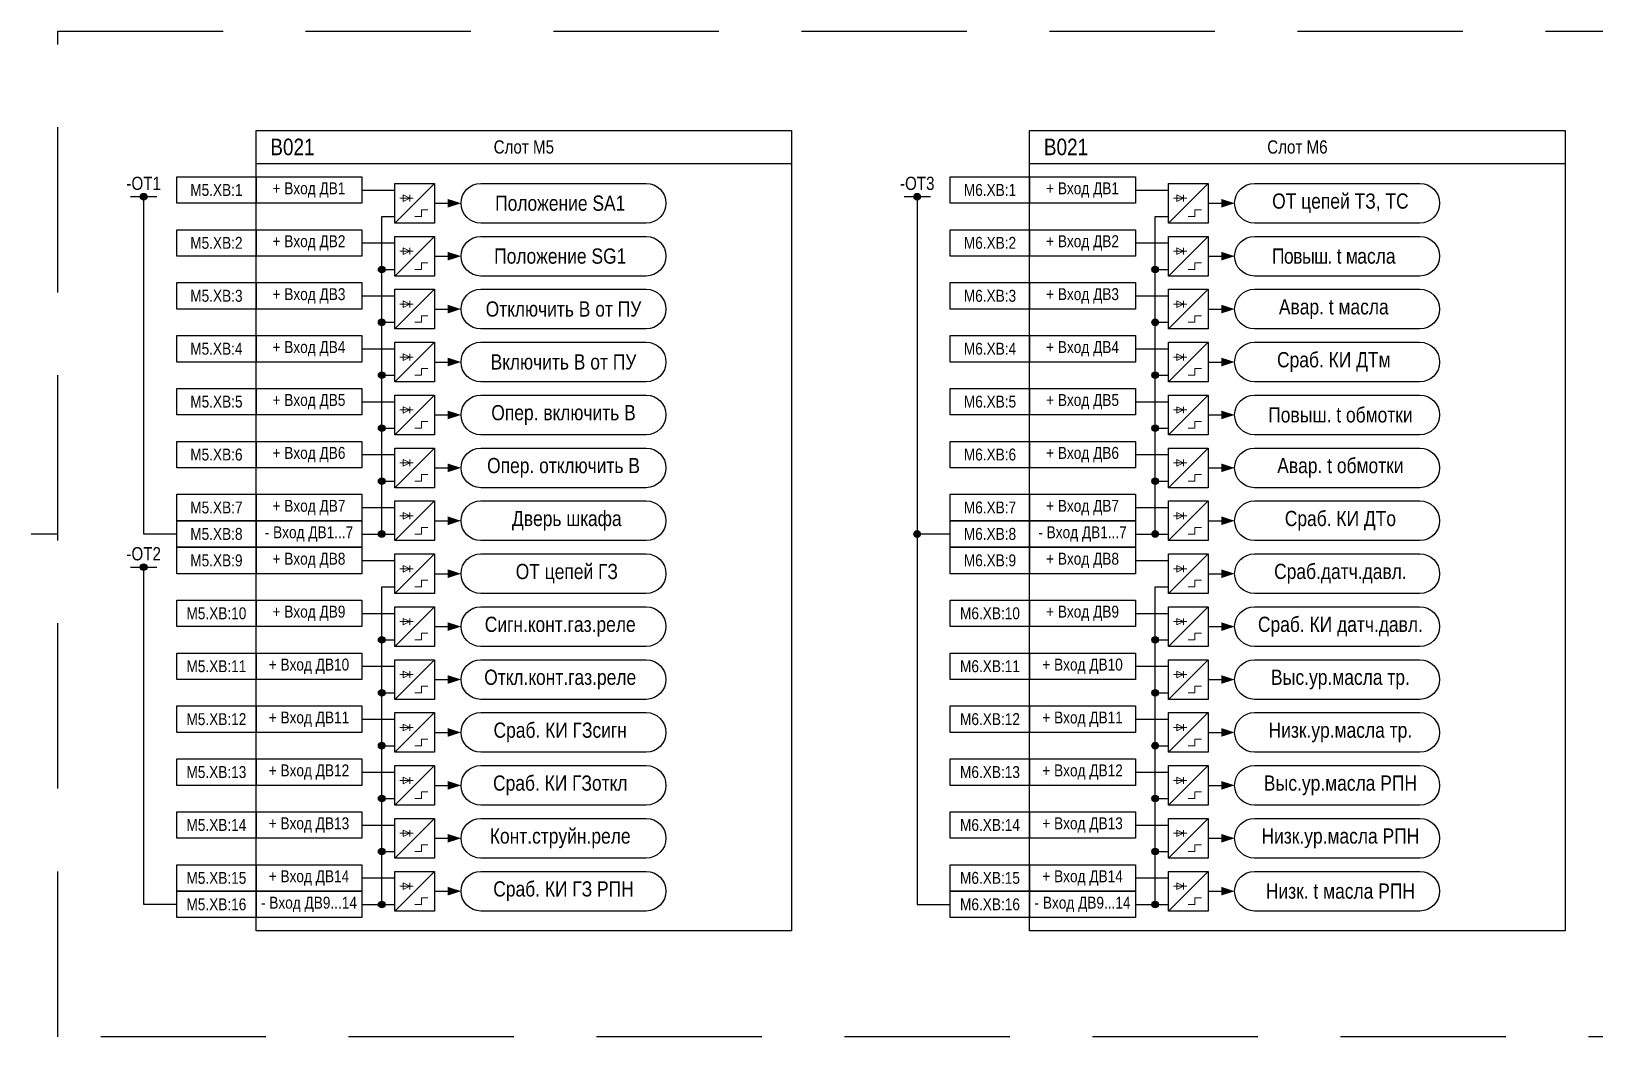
# Model space of a CAD drawing. Header units: millimetres. Extents: x 1491 to 6632, y -558 to 938.
# Drawn here: x 5727 to 5963.5, y 119 to 271 of the extents above; entities that cross this region are included whole.
import ezdxf

# ---------------------------------------------------------------- set-up
doc = ezdxf.new("R2010")
doc.units = ezdxf.units.MM
doc.linetypes.add('штриховая2', pattern=[0.375, 0.25, -0.125])
doc.layers.add('_ОРЗ_0.3', color=7, linetype='Continuous', lineweight=30)
doc.layers.add('TEXT', color=7, linetype='Continuous', lineweight=25)
doc.layers.add('Основная', color=7, linetype='Continuous')
doc.styles.add('1.8_Gost_RD', font='ARIALN.TTF', dxfattribs={"height": 1.8})
doc.styles.add('2.5_Gost_RD', font='ARIALN.TTF', dxfattribs={"height": 2.5})

# ---------------------------------------------------------------- blocks, each defined once
blk = doc.blocks.new('Точка')
at = {"ltscale": 100}
h = blk.add_hatch(color=256, dxfattribs=at)
h.dxf.hatch_style = 1
edge = h.paths.add_edge_path()
edge.add_arc((0, 0), 0.5, 0, 360)
blk.add_circle((0, 0), 0.5, dxfattribs=at)
blk = doc.blocks.new('*U149')
at = {"ltscale": 0.25}
blk.add_line((0, 0), (3, 0), dxfattribs=at)
blk.add_lwpolyline([(2, 0, 1.3, 0, 0), (4, 0, 0, 0, 0)], format="xyseb", dxfattribs=at)
blk = doc.blocks.new('*U150')
at = {"ltscale": 0.25}
blk.add_line((0, 0), (3, 0), dxfattribs=at)
blk.add_lwpolyline([(2, 0, 1.3, 0, 0), (4, 0, 0, 0, 0)], format="xyseb", dxfattribs=at)
blk = doc.blocks.new('*U151')
at = {"ltscale": 0.25}
blk.add_line((0, 0), (3, 0), dxfattribs=at)
blk.add_lwpolyline([(2, 0, 1.3, 0, 0), (4, 0, 0, 0, 0)], format="xyseb", dxfattribs=at)
blk = doc.blocks.new('*U152')
at = {"ltscale": 0.25}
blk.add_line((0, 0), (3, 0), dxfattribs=at)
blk.add_lwpolyline([(2, 0, 1.3, 0, 0), (4, 0, 0, 0, 0)], format="xyseb", dxfattribs=at)
blk = doc.blocks.new('*U153')
at = {"ltscale": 0.25}
blk.add_line((0, 0), (3, 0), dxfattribs=at)
blk.add_lwpolyline([(2, 0, 1.3, 0, 0), (4, 0, 0, 0, 0)], format="xyseb", dxfattribs=at)
blk = doc.blocks.new('*U154')
at = {"ltscale": 0.25}
blk.add_line((0, 0), (3, 0), dxfattribs=at)
blk.add_lwpolyline([(2, 0, 1.3, 0, 0), (4, 0, 0, 0, 0)], format="xyseb", dxfattribs=at)
blk = doc.blocks.new('*U155')
at = {"ltscale": 0.25}
blk.add_line((0, 0), (3, 0), dxfattribs=at)
blk.add_lwpolyline([(2, 0, 1.3, 0, 0), (4, 0, 0, 0, 0)], format="xyseb", dxfattribs=at)
blk = doc.blocks.new('*U156')
at = {"ltscale": 0.25}
blk.add_line((0, 0), (3, 0), dxfattribs=at)
blk.add_lwpolyline([(2, 0, 1.3, 0, 0), (4, 0, 0, 0, 0)], format="xyseb", dxfattribs=at)
blk = doc.blocks.new('*U157')
at = {"ltscale": 0.25}
blk.add_line((0, 0), (3, 0), dxfattribs=at)
blk.add_lwpolyline([(2, 0, 1.3, 0, 0), (4, 0, 0, 0, 0)], format="xyseb", dxfattribs=at)
blk = doc.blocks.new('*U158')
at = {"ltscale": 0.25}
blk.add_line((0, 0), (3, 0), dxfattribs=at)
blk.add_lwpolyline([(2, 0, 1.3, 0, 0), (4, 0, 0, 0, 0)], format="xyseb", dxfattribs=at)
blk = doc.blocks.new('*U159')
at = {"ltscale": 0.25}
blk.add_line((0, 0), (3, 0), dxfattribs=at)
blk.add_lwpolyline([(2, 0, 1.3, 0, 0), (4, 0, 0, 0, 0)], format="xyseb", dxfattribs=at)
blk = doc.blocks.new('*U146')
at = {"ltscale": 0.25}
blk.add_line((0, 0), (3, 0), dxfattribs=at)
blk.add_lwpolyline([(2, 0, 1.3, 0, 0), (4, 0, 0, 0, 0)], format="xyseb", dxfattribs=at)
blk = doc.blocks.new('*U147')
at = {"ltscale": 0.25}
blk.add_line((0, 0), (3, 0), dxfattribs=at)
blk.add_lwpolyline([(2, 0, 1.3, 0, 0), (4, 0, 0, 0, 0)], format="xyseb", dxfattribs=at)
blk = doc.blocks.new('*U148')
at = {"ltscale": 0.25}
blk.add_line((0, 0), (3, 0), dxfattribs=at)
blk.add_lwpolyline([(2, 0, 1.3, 0, 0), (4, 0, 0, 0, 0)], format="xyseb", dxfattribs=at)
blk = doc.blocks.new('*U130')
at = {"ltscale": 0.25}
blk.add_line((0, 0), (3, 0), dxfattribs=at)
blk.add_lwpolyline([(2, 0, 1.3, 0, 0), (4, 0, 0, 0, 0)], format="xyseb", dxfattribs=at)
blk = doc.blocks.new('*U131')
at = {"ltscale": 0.25}
blk.add_line((0, 0), (3, 0), dxfattribs=at)
blk.add_lwpolyline([(2, 0, 1.3, 0, 0), (4, 0, 0, 0, 0)], format="xyseb", dxfattribs=at)
blk = doc.blocks.new('*U118')
at = {"ltscale": 0.25}
blk.add_line((0, 0), (3, 0), dxfattribs=at)
blk.add_lwpolyline([(2, 0, 1.3, 0, 0), (4, 0, 0, 0, 0)], format="xyseb", dxfattribs=at)
blk = doc.blocks.new('*U119')
at = {"ltscale": 0.25}
blk.add_line((0, 0), (3, 0), dxfattribs=at)
blk.add_lwpolyline([(2, 0, 1.3, 0, 0), (4, 0, 0, 0, 0)], format="xyseb", dxfattribs=at)
blk = doc.blocks.new('*U120')
at = {"ltscale": 0.25}
blk.add_line((0, 0), (3, 0), dxfattribs=at)
blk.add_lwpolyline([(2, 0, 1.3, 0, 0), (4, 0, 0, 0, 0)], format="xyseb", dxfattribs=at)
blk = doc.blocks.new('*U121')
at = {"ltscale": 0.25}
blk.add_line((0, 0), (3, 0), dxfattribs=at)
blk.add_lwpolyline([(2, 0, 1.3, 0, 0), (4, 0, 0, 0, 0)], format="xyseb", dxfattribs=at)
blk = doc.blocks.new('*U122')
at = {"ltscale": 0.25}
blk.add_line((0, 0), (3, 0), dxfattribs=at)
blk.add_lwpolyline([(2, 0, 1.3, 0, 0), (4, 0, 0, 0, 0)], format="xyseb", dxfattribs=at)
blk = doc.blocks.new('*U123')
at = {"ltscale": 0.25}
blk.add_line((0, 0), (3, 0), dxfattribs=at)
blk.add_lwpolyline([(2, 0, 1.3, 0, 0), (4, 0, 0, 0, 0)], format="xyseb", dxfattribs=at)
blk = doc.blocks.new('*U124')
at = {"ltscale": 0.25}
blk.add_line((0, 0), (3, 0), dxfattribs=at)
blk.add_lwpolyline([(2, 0, 1.3, 0, 0), (4, 0, 0, 0, 0)], format="xyseb", dxfattribs=at)
blk = doc.blocks.new('*U125')
at = {"ltscale": 0.25}
blk.add_line((0, 0), (3, 0), dxfattribs=at)
blk.add_lwpolyline([(2, 0, 1.3, 0, 0), (4, 0, 0, 0, 0)], format="xyseb", dxfattribs=at)
blk = doc.blocks.new('*U126')
at = {"ltscale": 0.25}
blk.add_line((0, 0), (3, 0), dxfattribs=at)
blk.add_lwpolyline([(2, 0, 1.3, 0, 0), (4, 0, 0, 0, 0)], format="xyseb", dxfattribs=at)
blk = doc.blocks.new('*U127')
at = {"ltscale": 0.25}
blk.add_line((0, 0), (3, 0), dxfattribs=at)
blk.add_lwpolyline([(2, 0, 1.3, 0, 0), (4, 0, 0, 0, 0)], format="xyseb", dxfattribs=at)
blk = doc.blocks.new('*U128')
at = {"ltscale": 0.25}
blk.add_line((0, 0), (3, 0), dxfattribs=at)
blk.add_lwpolyline([(2, 0, 1.3, 0, 0), (4, 0, 0, 0, 0)], format="xyseb", dxfattribs=at)
blk = doc.blocks.new('*U129')
at = {"ltscale": 0.25}
blk.add_line((0, 0), (3, 0), dxfattribs=at)
blk.add_lwpolyline([(2, 0, 1.3, 0, 0), (4, 0, 0, 0, 0)], format="xyseb", dxfattribs=at)

msp = doc.modelspace()

# ---------------------------------------------------------------- linework, layer by layer
at = {"ltscale": 100}
for p, q in [((5742, 246), (5746, 246)), ((5744, 195), (5744, 246)), ((5859, 246), (5863, 246)), ((5861, 246), (5861, 139)), ((5749, 195), (5744, 195)), ((5866, 195), (5861, 195)), ((5742, 190), (5746, 190)), ((5744, 139), (5744, 190)), ((5749, 139), (5744, 139)), ((5861, 139), (5866, 139))]:
    msp.add_line(p, q, dxfattribs=at)
at = {"lineweight": 13, "ltscale": 0.25}
for p, q in [((5784.25, 246.25), (5784.25, 245.25)), ((5901.25, 246.25), (5901.25, 245.25)), ((5784.25, 238.25), (5784.25, 237.25)), ((5901.25, 238.25), (5901.25, 237.25)), ((5784.25, 230.25), (5784.25, 229.25)), ((5901.25, 230.25), (5901.25, 229.25)), ((5784.25, 222.25), (5784.25, 221.25)), ((5901.25, 222.25), (5901.25, 221.25)), ((5784.25, 214.25), (5784.25, 213.25)), ((5901.25, 214.25), (5901.25, 213.25)), ((5784.25, 206.25), (5784.25, 205.25)), ((5901.25, 206.25), (5901.25, 205.25)), ((5784.25, 198.25), (5784.25, 197.25)), ((5901.25, 198.25), (5901.25, 197.25)), ((5784.25, 190.25), (5784.25, 189.25)), ((5901.25, 190.25), (5901.25, 189.25)), ((5784.25, 182.25), (5784.25, 181.25)), ((5901.25, 182.25), (5901.25, 181.25)), ((5784.25, 174.25), (5784.25, 173.25)), ((5901.25, 174.25), (5901.25, 173.25)), ((5784.25, 166.25), (5784.25, 165.25)), ((5901.25, 166.25), (5901.25, 165.25)), ((5784.25, 158.25), (5784.25, 157.25)), ((5901.25, 158.25), (5901.25, 157.25)), ((5784.25, 150.25), (5784.25, 149.25)), ((5901.25, 150.25), (5901.25, 149.25)), ((5784.25, 142.25), (5784.25, 141.25)), ((5901.25, 142.25), (5901.25, 141.25))]:
    msp.add_line(p, q, dxfattribs=at)
at = {"color": 2, "ltscale": 100}
msp.add_line((5731, 195), (5727, 195), dxfattribs=at)
at = {"color": 6, "linetype": 'штриховая2', "ltscale": 100}
msp.add_lwpolyline([(5731, 271), (6100, 271), (6100, 119), (5731, 119)], close=True, dxfattribs=at)
at = {"ltscale": 100}
for points in [[(5761, 251), (5842, 251)], [(5878, 251), (5959, 251)], [(5780, 195), (5780, 243)], [(5897, 195), (5897, 243)], [(5780, 139), (5780, 187)], [(5897, 139), (5897, 187)]]:
    msp.add_lwpolyline(points, dxfattribs=at)
for points in [[(5749, 249), (5761, 249), (5761, 245), (5749, 245)], [(5761, 249), (5777, 249), (5777, 245), (5761, 245)], [(5866, 249), (5878, 249), (5878, 245), (5866, 245)], [(5878, 249), (5894, 249), (5894, 245), (5878, 245)], [(5749, 241), (5761, 241), (5761, 237), (5749, 237)], [(5761, 241), (5777, 241), (5777, 237), (5761, 237)], [(5866, 241), (5878, 241), (5878, 237), (5866, 237)], [(5878, 241), (5894, 241), (5894, 237), (5878, 237)], [(5749, 233), (5761, 233), (5761, 229), (5749, 229)], [(5761, 233), (5777, 233), (5777, 229), (5761, 229)], [(5866, 233), (5878, 233), (5878, 229), (5866, 229)], [(5878, 233), (5894, 233), (5894, 229), (5878, 229)], [(5749, 225), (5761, 225), (5761, 221), (5749, 221)], [(5761, 225), (5777, 225), (5777, 221), (5761, 221)], [(5866, 225), (5878, 225), (5878, 221), (5866, 221)], [(5878, 225), (5894, 225), (5894, 221), (5878, 221)], [(5749, 217), (5761, 217), (5761, 213), (5749, 213)], [(5761, 217), (5777, 217), (5777, 213), (5761, 213)], [(5866, 217), (5878, 217), (5878, 213), (5866, 213)], [(5878, 217), (5894, 217), (5894, 213), (5878, 213)], [(5749, 209), (5761, 209), (5761, 205), (5749, 205)], [(5761, 209), (5777, 209), (5777, 205), (5761, 205)], [(5866, 209), (5878, 209), (5878, 205), (5866, 205)], [(5878, 209), (5894, 209), (5894, 205), (5878, 205)], [(5749, 201), (5761, 201), (5761, 197), (5749, 197)], [(5761, 201), (5777, 201), (5777, 197), (5761, 197)], [(5866, 201), (5878, 201), (5878, 197), (5866, 197)], [(5878, 201), (5894, 201), (5894, 197), (5878, 197)], [(5749, 197), (5761, 197), (5761, 193), (5749, 193)], [(5761, 197), (5777, 197), (5777, 193), (5761, 193)], [(5866, 197), (5878, 197), (5878, 193), (5866, 193)], [(5878, 197), (5894, 197), (5894, 193), (5878, 193)], [(5749, 193), (5761, 193), (5761, 189), (5749, 189)], [(5761, 193), (5777, 193), (5777, 189), (5761, 189)], [(5866, 193), (5878, 193), (5878, 189), (5866, 189)], [(5878, 193), (5894, 193), (5894, 189), (5878, 189)], [(5749, 185), (5761, 185), (5761, 181), (5749, 181)], [(5761, 185), (5777, 185), (5777, 181), (5761, 181)], [(5866, 185), (5878, 185), (5878, 181), (5866, 181)], [(5878, 185), (5894, 185), (5894, 181), (5878, 181)], [(5749, 177), (5761, 177), (5761, 173), (5749, 173)], [(5761, 177), (5777, 177), (5777, 173), (5761, 173)], [(5866, 177), (5878, 177), (5878, 173), (5866, 173)], [(5878, 177), (5894, 177), (5894, 173), (5878, 173)], [(5749, 169), (5761, 169), (5761, 165), (5749, 165)], [(5761, 169), (5777, 169), (5777, 165), (5761, 165)], [(5866, 169), (5878, 169), (5878, 165), (5866, 165)], [(5878, 169), (5894, 169), (5894, 165), (5878, 165)], [(5749, 161), (5761, 161), (5761, 157), (5749, 157)], [(5761, 161), (5777, 161), (5777, 157), (5761, 157)], [(5866, 161), (5878, 161), (5878, 157), (5866, 157)], [(5878, 161), (5894, 161), (5894, 157), (5878, 157)], [(5749, 153), (5761, 153), (5761, 149), (5749, 149)], [(5761, 153), (5777, 153), (5777, 149), (5761, 149)], [(5866, 153), (5878, 153), (5878, 149), (5866, 149)], [(5878, 153), (5894, 153), (5894, 149), (5878, 149)], [(5749, 145), (5761, 145), (5761, 141), (5749, 141)], [(5761, 145), (5777, 145), (5777, 141), (5761, 141)], [(5866, 145), (5878, 145), (5878, 141), (5866, 141)], [(5878, 145), (5894, 145), (5894, 141), (5878, 141)], [(5749, 141), (5761, 141), (5761, 137), (5749, 137)], [(5761, 141), (5777, 141), (5777, 137), (5761, 137)], [(5866, 141), (5878, 141), (5878, 137), (5866, 137)], [(5878, 141), (5894, 141), (5894, 137), (5878, 137)]]:
    msp.add_lwpolyline(points, close=True, dxfattribs=at)
for points in [[(5782, 248), (5788, 248), (5788, 242), (5782, 242)], [(5899, 248), (5905, 248), (5905, 242), (5899, 242)], [(5782, 240), (5788, 240), (5788, 234), (5782, 234)], [(5899, 240), (5905, 240), (5905, 234), (5899, 234)], [(5782, 232), (5788, 232), (5788, 226), (5782, 226)], [(5899, 232), (5905, 232), (5905, 226), (5899, 226)], [(5782, 224), (5788, 224), (5788, 218), (5782, 218)], [(5899, 224), (5905, 224), (5905, 218), (5899, 218)], [(5782, 216), (5788, 216), (5788, 210), (5782, 210)], [(5899, 216), (5905, 216), (5905, 210), (5899, 210)], [(5782, 208), (5788, 208), (5788, 202), (5782, 202)], [(5899, 208), (5905, 208), (5905, 202), (5899, 202)], [(5782, 200), (5788, 200), (5788, 194), (5782, 194)], [(5899, 200), (5905, 200), (5905, 194), (5899, 194)], [(5782, 192), (5788, 192), (5788, 186), (5782, 186)], [(5899, 192), (5905, 192), (5905, 186), (5899, 186)], [(5782, 184), (5788, 184), (5788, 178), (5782, 178)], [(5899, 184), (5905, 184), (5905, 178), (5899, 178)], [(5782, 176), (5788, 176), (5788, 170), (5782, 170)], [(5899, 176), (5905, 176), (5905, 170), (5899, 170)], [(5782, 168), (5788, 168), (5788, 162), (5782, 162)], [(5899, 168), (5905, 168), (5905, 162), (5899, 162)], [(5782, 160), (5788, 160), (5788, 154), (5782, 154)], [(5899, 160), (5905, 160), (5905, 154), (5899, 154)], [(5782, 152), (5788, 152), (5788, 146), (5782, 146)], [(5899, 152), (5905, 152), (5905, 146), (5899, 146)], [(5782, 144), (5788, 144), (5788, 138), (5782, 138)], [(5899, 144), (5905, 144), (5905, 138), (5899, 138)]]:
    msp.add_lwpolyline(points, close=True)
at = {"lineweight": 13, "ltscale": 0.25}
for points in [[(5784.25, 245.75), (5783.25, 246.25), (5783.25, 245.25), (5784.25, 245.75)], [(5901.25, 245.75), (5900.25, 246.25), (5900.25, 245.25), (5901.25, 245.75)], [(5784.25, 237.75), (5783.25, 238.25), (5783.25, 237.25), (5784.25, 237.75)], [(5901.25, 237.75), (5900.25, 238.25), (5900.25, 237.25), (5901.25, 237.75)], [(5784.25, 229.75), (5783.25, 230.25), (5783.25, 229.25), (5784.25, 229.75)], [(5901.25, 229.75), (5900.25, 230.25), (5900.25, 229.25), (5901.25, 229.75)], [(5784.25, 221.75), (5783.25, 222.25), (5783.25, 221.25), (5784.25, 221.75)], [(5901.25, 221.75), (5900.25, 222.25), (5900.25, 221.25), (5901.25, 221.75)], [(5784.25, 213.75), (5783.25, 214.25), (5783.25, 213.25), (5784.25, 213.75)], [(5901.25, 213.75), (5900.25, 214.25), (5900.25, 213.25), (5901.25, 213.75)], [(5784.25, 205.75), (5783.25, 206.25), (5783.25, 205.25), (5784.25, 205.75)], [(5901.25, 205.75), (5900.25, 206.25), (5900.25, 205.25), (5901.25, 205.75)], [(5784.25, 197.75), (5783.25, 198.25), (5783.25, 197.25), (5784.25, 197.75)], [(5901.25, 197.75), (5900.25, 198.25), (5900.25, 197.25), (5901.25, 197.75)], [(5784.25, 189.75), (5783.25, 190.25), (5783.25, 189.25), (5784.25, 189.75)], [(5901.25, 189.75), (5900.25, 190.25), (5900.25, 189.25), (5901.25, 189.75)], [(5784.25, 181.75), (5783.25, 182.25), (5783.25, 181.25), (5784.25, 181.75)], [(5901.25, 181.75), (5900.25, 182.25), (5900.25, 181.25), (5901.25, 181.75)], [(5784.25, 173.75), (5783.25, 174.25), (5783.25, 173.25), (5784.25, 173.75)], [(5901.25, 173.75), (5900.25, 174.25), (5900.25, 173.25), (5901.25, 173.75)], [(5784.25, 165.75), (5783.25, 166.25), (5783.25, 165.25), (5784.25, 165.75)], [(5901.25, 165.75), (5900.25, 166.25), (5900.25, 165.25), (5901.25, 165.75)], [(5784.25, 157.75), (5783.25, 158.25), (5783.25, 157.25), (5784.25, 157.75)], [(5901.25, 157.75), (5900.25, 158.25), (5900.25, 157.25), (5901.25, 157.75)], [(5784.25, 149.75), (5783.25, 150.25), (5783.25, 149.25), (5784.25, 149.75)], [(5901.25, 149.75), (5900.25, 150.25), (5900.25, 149.25), (5901.25, 149.75)], [(5784.25, 141.75), (5783.25, 142.25), (5783.25, 141.25), (5784.25, 141.75)], [(5901.25, 141.75), (5900.25, 142.25), (5900.25, 141.25), (5901.25, 141.75)]]:
    msp.add_lwpolyline(points, dxfattribs=at)
at = {"lineweight": 13, "flags": 128}
for points in [[(5783.5, 246.5, 0, 0, 0), (5783.5, 247, 0.25, 0, 0), (5783.5, 247.5, 0, 0, 0)], [(5784, 246.5, 0, 0, 0), (5784, 247, 0.25, 0, 0), (5784, 247.5, 0, 0, 0)], [(5900.5, 246.5, 0, 0, 0), (5900.5, 247, 0.25, 0, 0), (5900.5, 247.5, 0, 0, 0)], [(5901, 246.5, 0, 0, 0), (5901, 247, 0.25, 0, 0), (5901, 247.5, 0, 0, 0)], [(5783.5, 238.5, 0, 0, 0), (5783.5, 239, 0.25, 0, 0), (5783.5, 239.5, 0, 0, 0)], [(5784, 238.5, 0, 0, 0), (5784, 239, 0.25, 0, 0), (5784, 239.5, 0, 0, 0)], [(5900.5, 238.5, 0, 0, 0), (5900.5, 239, 0.25, 0, 0), (5900.5, 239.5, 0, 0, 0)], [(5901, 238.5, 0, 0, 0), (5901, 239, 0.25, 0, 0), (5901, 239.5, 0, 0, 0)], [(5783.5, 230.5, 0, 0, 0), (5783.5, 231, 0.25, 0, 0), (5783.5, 231.5, 0, 0, 0)], [(5784, 230.5, 0, 0, 0), (5784, 231, 0.25, 0, 0), (5784, 231.5, 0, 0, 0)], [(5900.5, 230.5, 0, 0, 0), (5900.5, 231, 0.25, 0, 0), (5900.5, 231.5, 0, 0, 0)], [(5901, 230.5, 0, 0, 0), (5901, 231, 0.25, 0, 0), (5901, 231.5, 0, 0, 0)], [(5783.5, 222.5, 0, 0, 0), (5783.5, 223, 0.25, 0, 0), (5783.5, 223.5, 0, 0, 0)], [(5784, 222.5, 0, 0, 0), (5784, 223, 0.25, 0, 0), (5784, 223.5, 0, 0, 0)], [(5900.5, 222.5, 0, 0, 0), (5900.5, 223, 0.25, 0, 0), (5900.5, 223.5, 0, 0, 0)], [(5901, 222.5, 0, 0, 0), (5901, 223, 0.25, 0, 0), (5901, 223.5, 0, 0, 0)], [(5783.5, 214.5, 0, 0, 0), (5783.5, 215, 0.25, 0, 0), (5783.5, 215.5, 0, 0, 0)], [(5784, 214.5, 0, 0, 0), (5784, 215, 0.25, 0, 0), (5784, 215.5, 0, 0, 0)], [(5900.5, 214.5, 0, 0, 0), (5900.5, 215, 0.25, 0, 0), (5900.5, 215.5, 0, 0, 0)], [(5901, 214.5, 0, 0, 0), (5901, 215, 0.25, 0, 0), (5901, 215.5, 0, 0, 0)], [(5783.5, 206.5, 0, 0, 0), (5783.5, 207, 0.25, 0, 0), (5783.5, 207.5, 0, 0, 0)], [(5784, 206.5, 0, 0, 0), (5784, 207, 0.25, 0, 0), (5784, 207.5, 0, 0, 0)], [(5900.5, 206.5, 0, 0, 0), (5900.5, 207, 0.25, 0, 0), (5900.5, 207.5, 0, 0, 0)], [(5901, 206.5, 0, 0, 0), (5901, 207, 0.25, 0, 0), (5901, 207.5, 0, 0, 0)], [(5783.5, 198.5, 0, 0, 0), (5783.5, 199, 0.25, 0, 0), (5783.5, 199.5, 0, 0, 0)], [(5784, 198.5, 0, 0, 0), (5784, 199, 0.25, 0, 0), (5784, 199.5, 0, 0, 0)], [(5900.5, 198.5, 0, 0, 0), (5900.5, 199, 0.25, 0, 0), (5900.5, 199.5, 0, 0, 0)], [(5901, 198.5, 0, 0, 0), (5901, 199, 0.25, 0, 0), (5901, 199.5, 0, 0, 0)], [(5783.5, 190.5, 0, 0, 0), (5783.5, 191, 0.25, 0, 0), (5783.5, 191.5, 0, 0, 0)], [(5784, 190.5, 0, 0, 0), (5784, 191, 0.25, 0, 0), (5784, 191.5, 0, 0, 0)], [(5900.5, 190.5, 0, 0, 0), (5900.5, 191, 0.25, 0, 0), (5900.5, 191.5, 0, 0, 0)], [(5901, 190.5, 0, 0, 0), (5901, 191, 0.25, 0, 0), (5901, 191.5, 0, 0, 0)], [(5783.5, 182.5, 0, 0, 0), (5783.5, 183, 0.25, 0, 0), (5783.5, 183.5, 0, 0, 0)], [(5784, 182.5, 0, 0, 0), (5784, 183, 0.25, 0, 0), (5784, 183.5, 0, 0, 0)], [(5900.5, 182.5, 0, 0, 0), (5900.5, 183, 0.25, 0, 0), (5900.5, 183.5, 0, 0, 0)], [(5901, 182.5, 0, 0, 0), (5901, 183, 0.25, 0, 0), (5901, 183.5, 0, 0, 0)], [(5783.5, 174.5, 0, 0, 0), (5783.5, 175, 0.25, 0, 0), (5783.5, 175.5, 0, 0, 0)], [(5784, 174.5, 0, 0, 0), (5784, 175, 0.25, 0, 0), (5784, 175.5, 0, 0, 0)], [(5900.5, 174.5, 0, 0, 0), (5900.5, 175, 0.25, 0, 0), (5900.5, 175.5, 0, 0, 0)], [(5901, 174.5, 0, 0, 0), (5901, 175, 0.25, 0, 0), (5901, 175.5, 0, 0, 0)], [(5783.5, 166.5, 0, 0, 0), (5783.5, 167, 0.25, 0, 0), (5783.5, 167.5, 0, 0, 0)], [(5784, 166.5, 0, 0, 0), (5784, 167, 0.25, 0, 0), (5784, 167.5, 0, 0, 0)], [(5900.5, 166.5, 0, 0, 0), (5900.5, 167, 0.25, 0, 0), (5900.5, 167.5, 0, 0, 0)], [(5901, 166.5, 0, 0, 0), (5901, 167, 0.25, 0, 0), (5901, 167.5, 0, 0, 0)], [(5783.5, 158.5, 0, 0, 0), (5783.5, 159, 0.25, 0, 0), (5783.5, 159.5, 0, 0, 0)], [(5784, 158.5, 0, 0, 0), (5784, 159, 0.25, 0, 0), (5784, 159.5, 0, 0, 0)], [(5900.5, 158.5, 0, 0, 0), (5900.5, 159, 0.25, 0, 0), (5900.5, 159.5, 0, 0, 0)], [(5901, 158.5, 0, 0, 0), (5901, 159, 0.25, 0, 0), (5901, 159.5, 0, 0, 0)], [(5783.5, 150.5, 0, 0, 0), (5783.5, 151, 0.25, 0, 0), (5783.5, 151.5, 0, 0, 0)], [(5784, 150.5, 0, 0, 0), (5784, 151, 0.25, 0, 0), (5784, 151.5, 0, 0, 0)], [(5900.5, 150.5, 0, 0, 0), (5900.5, 151, 0.25, 0, 0), (5900.5, 151.5, 0, 0, 0)], [(5901, 150.5, 0, 0, 0), (5901, 151, 0.25, 0, 0), (5901, 151.5, 0, 0, 0)], [(5783.5, 142.5, 0, 0, 0), (5783.5, 143, 0.25, 0, 0), (5783.5, 143.5, 0, 0, 0)], [(5784, 142.5, 0, 0, 0), (5784, 143, 0.25, 0, 0), (5784, 143.5, 0, 0, 0)], [(5900.5, 142.5, 0, 0, 0), (5900.5, 143, 0.25, 0, 0), (5900.5, 143.5, 0, 0, 0)], [(5901, 142.5, 0, 0, 0), (5901, 143, 0.25, 0, 0), (5901, 143.5, 0, 0, 0)]]:
    msp.add_lwpolyline(points, format="xyseb", dxfattribs=at)
at = {"ltscale": 100}
for points in [[(5795, 242, -1), (5795, 248), (5820, 248, -1), (5820, 242)], [(5912, 242, -1), (5912, 248), (5937, 248, -1), (5937, 242)], [(5795, 234, -1), (5795, 240), (5820, 240, -1), (5820, 234)], [(5912, 234, -1), (5912, 240), (5937, 240, -1), (5937, 234)], [(5795, 226, -1), (5795, 232), (5820, 232, -1), (5820, 226)], [(5912, 226, -1), (5912, 232), (5937, 232, -1), (5937, 226)], [(5795, 218, -1), (5795, 224), (5820, 224, -1), (5820, 218)], [(5912, 218, -1), (5912, 224), (5937, 224, -1), (5937, 218)], [(5795, 210, -1), (5795, 216), (5820, 216, -1), (5820, 210)], [(5912, 210, -1), (5912, 216), (5937, 216, -1), (5937, 210)], [(5795, 202, -1), (5795, 208), (5820, 208, -1), (5820, 202)], [(5912, 202, -1), (5912, 208), (5937, 208, -1), (5937, 202)], [(5795, 194, -1), (5795, 200), (5820, 200, -1), (5820, 194)], [(5912, 194, -1), (5912, 200), (5937, 200, -1), (5937, 194)], [(5795, 186, -1), (5795, 192), (5820, 192, -1), (5820, 186)], [(5912, 186, -1), (5912, 192), (5937, 192, -1), (5937, 186)], [(5795, 178, -1), (5795, 184), (5820, 184, -1), (5820, 178)], [(5912, 178, -1), (5912, 184), (5937, 184, -1), (5937, 178)], [(5795, 170, -1), (5795, 176), (5820, 176, -1), (5820, 170)], [(5912, 170, -1), (5912, 176), (5937, 176, -1), (5937, 170)], [(5795, 162, -1), (5795, 168), (5820, 168, -1), (5820, 162)], [(5912, 162, -1), (5912, 168), (5937, 168, -1), (5937, 162)], [(5795, 154, -1), (5795, 160), (5820, 160, -1), (5820, 154)], [(5912, 154, -1), (5912, 160), (5937, 160, -1), (5937, 154)], [(5795, 146, -1), (5795, 152), (5820, 152, -1), (5820, 146)], [(5912, 146, -1), (5912, 152), (5937, 152, -1), (5937, 146)], [(5795, 138, -1), (5795, 144), (5820, 144, -1), (5820, 138)], [(5912, 138, -1), (5912, 144), (5937, 144, -1), (5937, 138)]]:
    msp.add_lwpolyline(points, format="xyb", close=True, dxfattribs=at)
at = {"layer": '_ОРЗ_0.3', "ltscale": 100}
for points in [[(5761, 256), (5842, 256), (5842, 135), (5761, 135)], [(5878, 256), (5959, 256), (5959, 135), (5878, 135)]]:
    msp.add_lwpolyline(points, close=True, dxfattribs=at)
at = {"layer": 'Основная', "color": 0}
for p, q in [((5777, 247), (5782, 247)), ((5894, 247), (5899, 247)), ((5780, 243), (5782, 243)), ((5897, 243), (5899, 243)), ((5777, 239), (5782, 239)), ((5894, 239), (5899, 239)), ((5780, 235), (5782, 235)), ((5897, 235), (5899, 235)), ((5777, 231), (5782, 231)), ((5894, 231), (5899, 231)), ((5780, 227), (5782, 227)), ((5897, 227), (5899, 227)), ((5777, 223), (5782, 223)), ((5894, 223), (5899, 223)), ((5780, 219), (5782, 219)), ((5897, 219), (5899, 219)), ((5777, 215), (5782, 215)), ((5894, 215), (5899, 215)), ((5780, 211), (5782, 211)), ((5897, 211), (5899, 211)), ((5777, 207), (5782, 207)), ((5894, 207), (5899, 207)), ((5780, 203), (5782, 203)), ((5897, 203), (5899, 203)), ((5777, 199), (5782, 199)), ((5894, 199), (5899, 199)), ((5777, 195), (5782, 195)), ((5894, 195), (5899, 195)), ((5777, 191), (5782, 191)), ((5777, 191), (5782, 191)), ((5894, 191), (5899, 191)), ((5894, 191), (5899, 191)), ((5780, 187), (5782, 187)), ((5780, 187), (5782, 187)), ((5897, 187), (5899, 187)), ((5897, 187), (5899, 187)), ((5777, 183), (5782, 183)), ((5894, 183), (5899, 183)), ((5780, 179), (5782, 179)), ((5897, 179), (5899, 179)), ((5777, 175), (5782, 175)), ((5894, 175), (5899, 175)), ((5780, 171), (5782, 171)), ((5897, 171), (5899, 171)), ((5777, 167), (5782, 167)), ((5894, 167), (5899, 167)), ((5780, 163), (5782, 163)), ((5897, 163), (5899, 163)), ((5777, 159), (5782, 159)), ((5894, 159), (5899, 159)), ((5780, 155), (5782, 155)), ((5897, 155), (5899, 155)), ((5777, 151), (5782, 151)), ((5894, 151), (5899, 151)), ((5780, 147), (5782, 147)), ((5897, 147), (5899, 147)), ((5777, 143), (5782, 143)), ((5894, 143), (5899, 143)), ((5777, 139), (5782, 139)), ((5894, 139), (5899, 139))]:
    msp.add_line(p, q, dxfattribs=at)
at = {"layer": 'Основная', "ltscale": 0.25}
for p, q in [((5788, 248), (5782, 242)), ((5905, 248), (5899, 242)), ((5788, 240), (5782, 234)), ((5905, 240), (5899, 234)), ((5788, 232), (5782, 226)), ((5905, 232), (5899, 226)), ((5788, 224), (5782, 218)), ((5905, 224), (5899, 218)), ((5788, 216), (5782, 210)), ((5905, 216), (5899, 210)), ((5788, 208), (5782, 202)), ((5905, 208), (5899, 202)), ((5788, 200), (5782, 194)), ((5905, 200), (5899, 194)), ((5788, 192), (5782, 186)), ((5905, 192), (5899, 186)), ((5788, 184), (5782, 178)), ((5905, 184), (5899, 178)), ((5788, 176), (5782, 170)), ((5905, 176), (5899, 170)), ((5788, 168), (5782, 162)), ((5905, 168), (5899, 162)), ((5788, 160), (5782, 154)), ((5905, 160), (5899, 154)), ((5788, 152), (5782, 146)), ((5905, 152), (5899, 146)), ((5788, 144), (5782, 138)), ((5905, 144), (5899, 138))]:
    msp.add_line(p, q, dxfattribs=at)
at = {"layer": 'Основная', "color": 0, "lineweight": 13}
for p, q in [((5782.75, 245.75), (5784.75, 245.75)), ((5899.75, 245.75), (5901.75, 245.75)), ((5782.75, 237.75), (5784.75, 237.75)), ((5899.75, 237.75), (5901.75, 237.75)), ((5782.75, 229.75), (5784.75, 229.75)), ((5899.75, 229.75), (5901.75, 229.75)), ((5782.75, 221.75), (5784.75, 221.75)), ((5899.75, 221.75), (5901.75, 221.75)), ((5782.75, 213.75), (5784.75, 213.75)), ((5899.75, 213.75), (5901.75, 213.75)), ((5782.75, 205.75), (5784.75, 205.75)), ((5899.75, 205.75), (5901.75, 205.75)), ((5782.75, 197.75), (5784.75, 197.75)), ((5899.75, 197.75), (5901.75, 197.75)), ((5782.75, 189.75), (5784.75, 189.75)), ((5899.75, 189.75), (5901.75, 189.75)), ((5782.75, 181.75), (5784.75, 181.75)), ((5899.75, 181.75), (5901.75, 181.75)), ((5782.75, 173.75), (5784.75, 173.75)), ((5899.75, 173.75), (5901.75, 173.75)), ((5782.75, 165.75), (5784.75, 165.75)), ((5899.75, 165.75), (5901.75, 165.75)), ((5782.75, 157.75), (5784.75, 157.75)), ((5899.75, 157.75), (5901.75, 157.75)), ((5782.75, 149.75), (5784.75, 149.75)), ((5899.75, 149.75), (5901.75, 149.75)), ((5782.75, 141.75), (5784.75, 141.75)), ((5899.75, 141.75), (5901.75, 141.75))]:
    msp.add_line(p, q, dxfattribs=at)
for p, q in [((5786, 244), (5787, 244)), ((5786, 243), (5786, 244)), ((5903, 244), (5904, 244)), ((5903, 243), (5903, 244)), ((5785, 243), (5786, 243)), ((5902, 243), (5903, 243)), ((5785, 235), (5786, 235)), ((5786, 236), (5787, 236)), ((5786, 235), (5786, 236)), ((5902, 235), (5903, 235)), ((5903, 236), (5904, 236)), ((5903, 235), (5903, 236)), ((5786, 228), (5787, 228)), ((5786, 227), (5786, 228)), ((5903, 228), (5904, 228)), ((5903, 227), (5903, 228)), ((5785, 227), (5786, 227)), ((5902, 227), (5903, 227)), ((5786, 220), (5787, 220)), ((5786, 219), (5786, 220)), ((5903, 220), (5904, 220)), ((5903, 219), (5903, 220)), ((5785, 219), (5786, 219)), ((5902, 219), (5903, 219)), ((5785, 211), (5786, 211)), ((5786, 212), (5787, 212)), ((5786, 211), (5786, 212)), ((5902, 211), (5903, 211)), ((5903, 212), (5904, 212)), ((5903, 211), (5903, 212)), ((5786, 204), (5787, 204)), ((5786, 203), (5786, 204)), ((5903, 204), (5904, 204)), ((5903, 203), (5903, 204)), ((5785, 203), (5786, 203)), ((5902, 203), (5903, 203)), ((5785, 195), (5786, 195)), ((5786, 196), (5787, 196)), ((5786, 195), (5786, 196)), ((5902, 195), (5903, 195)), ((5903, 196), (5904, 196)), ((5903, 195), (5903, 196)), ((5785, 187), (5786, 187)), ((5786, 188), (5787, 188)), ((5786, 187), (5786, 188)), ((5902, 187), (5903, 187)), ((5903, 188), (5904, 188)), ((5903, 187), (5903, 188)), ((5786, 180), (5787, 180)), ((5786, 179), (5786, 180)), ((5903, 180), (5904, 180)), ((5903, 179), (5903, 180)), ((5785, 179), (5786, 179)), ((5902, 179), (5903, 179)), ((5785, 171), (5786, 171)), ((5786, 172), (5787, 172)), ((5786, 171), (5786, 172)), ((5902, 171), (5903, 171)), ((5903, 172), (5904, 172)), ((5903, 171), (5903, 172)), ((5786, 164), (5787, 164)), ((5786, 163), (5786, 164)), ((5903, 164), (5904, 164)), ((5903, 163), (5903, 164)), ((5785, 163), (5786, 163)), ((5902, 163), (5903, 163)), ((5785, 155), (5786, 155)), ((5786, 156), (5787, 156)), ((5786, 155), (5786, 156)), ((5902, 155), (5903, 155)), ((5903, 156), (5904, 156)), ((5903, 155), (5903, 156)), ((5785, 147), (5786, 147)), ((5786, 148), (5787, 148)), ((5786, 147), (5786, 148)), ((5902, 147), (5903, 147)), ((5903, 148), (5904, 148)), ((5903, 147), (5903, 148)), ((5786, 140), (5787, 140)), ((5786, 139), (5786, 140)), ((5903, 140), (5904, 140)), ((5903, 139), (5903, 140)), ((5785, 139), (5786, 139)), ((5902, 139), (5903, 139))]:
    msp.add_line(p, q, dxfattribs=at).dxf.unprotected_set("ltscale", 0)

# ---------------------------------------------------------------- block references
at = {"ltscale": 100}
for p in [(5744, 246), (5861, 246), (5780, 235), (5897, 235), (5780, 227), (5897, 227), (5780, 219), (5897, 219), (5780, 211), (5897, 211), (5780, 203), (5897, 203), (5780, 195), (5861, 195), (5897, 195), (5744, 190), (5780, 179), (5897, 179), (5780, 171), (5897, 171), (5780, 163), (5897, 163), (5780, 155), (5897, 155), (5780, 147), (5897, 147), (5780, 139), (5897, 139)]:
    msp.add_blockref('Точка', p, dxfattribs=at)
at = {"ltscale": 0.35}
for name, p in [('*U130', (5788, 245)), ('*U149', (5905, 245)), ('*U131', (5788, 237)), ('*U150', (5905, 237)), ('*U118', (5788, 229)), ('*U151', (5905, 229)), ('*U119', (5788, 221)), ('*U152', (5905, 221)), ('*U120', (5788, 213)), ('*U153', (5905, 213)), ('*U121', (5788, 205)), ('*U154', (5905, 205)), ('*U122', (5788, 197)), ('*U155', (5905, 197)), ('*U123', (5788, 189)), ('*U156', (5905, 189)), ('*U124', (5788, 181)), ('*U157', (5905, 181)), ('*U125', (5788, 173)), ('*U158', (5905, 173)), ('*U126', (5788, 165)), ('*U159', (5905, 165)), ('*U127', (5788, 157)), ('*U146', (5905, 157)), ('*U128', (5788, 149)), ('*U147', (5905, 149)), ('*U129', (5788, 141)), ('*U148', (5905, 141))]:
    msp.add_blockref(name, p, dxfattribs=at)

# ---------------------------------------------------------------- texts
at = {"ltscale": 100, "attachment_point": 5}
for s, insert, char_height, width, style in [('B021', (5766.5, 253.5), 2.5, 11, '2.5_Gost_RD'), ('Слот М5', (5801.5, 253.5), 2, 81, '1.8_Gost_RD'), ('B021', (5883.5, 253.5), 2.5, 11, '2.5_Gost_RD'), ('Слот М6', (5918.5, 253.5), 2, 81, '1.8_Gost_RD'), ('-ОТ1', (5744, 248), 2, 81, '1.8_Gost_RD'), ('-ОТ3', (5861, 248), 2, 81, '1.8_Gost_RD'), ('М5.XB:1', (5755, 247), 1.8, 12, '1.8_Gost_RD'), ('+ Вход ДВ1', (5769, 247), 1.8, 16, '1.8_Gost_RD'), ('М6.XB:1', (5872, 247), 1.8, 12, '1.8_Gost_RD'), ('+ Вход ДВ1', (5886, 247), 1.8, 16, '1.8_Gost_RD'), ('М5.XB:2', (5755, 239), 1.8, 12, '1.8_Gost_RD'), ('+ Вход ДВ2', (5769, 239), 1.8, 16, '1.8_Gost_RD'), ('М6.XB:2', (5872, 239), 1.8, 12, '1.8_Gost_RD'), ('+ Вход ДВ2', (5886, 239), 1.8, 16, '1.8_Gost_RD'), ('М5.XB:3', (5755, 231), 1.8, 12, '1.8_Gost_RD'), ('+ Вход ДВ3', (5769, 231), 1.8, 16, '1.8_Gost_RD'), ('М6.XB:3', (5872, 231), 1.8, 12, '1.8_Gost_RD'), ('+ Вход ДВ3', (5886, 231), 1.8, 16, '1.8_Gost_RD'), ('М5.XB:4', (5755, 223), 1.8, 12, '1.8_Gost_RD'), ('+ Вход ДВ4', (5769, 223), 1.8, 16, '1.8_Gost_RD'), ('М6.XB:4', (5872, 223), 1.8, 12, '1.8_Gost_RD'), ('+ Вход ДВ4', (5886, 223), 1.8, 16, '1.8_Gost_RD'), ('М5.XB:5', (5755, 215), 1.8, 12, '1.8_Gost_RD'), ('+ Вход ДВ5', (5769, 215), 1.8, 16, '1.8_Gost_RD'), ('М6.XB:5', (5872, 215), 1.8, 12, '1.8_Gost_RD'), ('+ Вход ДВ5', (5886, 215), 1.8, 16, '1.8_Gost_RD'), ('Опер. включить В', (5807.5, 213), 2.3, 31, '2.5_Gost_RD'), ('+ Вход ДВ6', (5769, 207), 1.8, 16, '1.8_Gost_RD'), ('+ Вход ДВ6', (5886, 207), 1.8, 16, '1.8_Gost_RD'), ('М5.XB:6', (5755, 207), 1.8, 12, '1.8_Gost_RD'), ('Опер. отключить В', (5807.5, 205), 2.3, 31, '2.5_Gost_RD'), ('М6.XB:6', (5872, 207), 1.8, 12, '1.8_Gost_RD'), ('М5.XB:7', (5755, 199), 1.8, 12, '1.8_Gost_RD'), ('+ Вход ДВ7', (5769, 199), 1.8, 16, '1.8_Gost_RD'), ('М6.XB:7', (5872, 199), 1.8, 12, '1.8_Gost_RD'), ('+ Вход ДВ7', (5886, 199), 1.8, 16, '1.8_Gost_RD'), ('М5.XB:8', (5755, 195), 1.8, 12, '1.8_Gost_RD'), ('- Вход ДВ1...7', (5769, 195), 1.8, 16, '1.8_Gost_RD'), ('М6.XB:8', (5872, 195), 1.8, 12, '1.8_Gost_RD'), ('- Вход ДВ1...7', (5886, 195), 1.8, 16, '1.8_Gost_RD'), ('-ОТ2', (5744, 192), 2, 81, '1.8_Gost_RD'), ('М5.XB:9', (5755, 191), 1.8, 12, '1.8_Gost_RD'), ('+ Вход ДВ8', (5769, 191), 1.8, 16, '1.8_Gost_RD'), ('М6.XB:9', (5872, 191), 1.8, 12, '1.8_Gost_RD'), ('+ Вход ДВ8', (5886, 191), 1.8, 16, '1.8_Gost_RD'), ('М5.XB:10', (5755, 183), 1.8, 12, '1.8_Gost_RD'), ('+ Вход ДВ9', (5769, 183), 1.8, 16, '1.8_Gost_RD'), ('М6.XB:10', (5872, 183), 1.8, 12, '1.8_Gost_RD'), ('+ Вход ДВ9', (5886, 183), 1.8, 16, '1.8_Gost_RD'), ('М5.XB:11', (5755, 175), 1.8, 12, '1.8_Gost_RD'), ('+ Вход ДВ10', (5769, 175), 1.8, 16, '1.8_Gost_RD'), ('М6.XB:11', (5872, 175), 1.8, 12, '1.8_Gost_RD'), ('+ Вход ДВ10', (5886, 175), 1.8, 16, '1.8_Gost_RD'), ('\\A1;\\pxsm0.7;Выс.ур.масла тр.', (5925, 173), 2.3, 31, '2.5_Gost_RD'), ('М5.XB:12', (5755, 167), 1.8, 12, '1.8_Gost_RD'), ('+ Вход ДВ11', (5769, 167), 1.8, 16, '1.8_Gost_RD'), ('М6.XB:12', (5872, 167), 1.8, 12, '1.8_Gost_RD'), ('+ Вход ДВ11', (5886, 167), 1.8, 16, '1.8_Gost_RD'), ('\\A1;\\pxsm0.7;Низк.ур.масла тр.', (5925, 165), 2.3, 29.7748, '2.5_Gost_RD'), ('М5.XB:13', (5755, 159), 1.8, 12, '1.8_Gost_RD'), ('+ Вход ДВ12', (5769, 159), 1.8, 16, '1.8_Gost_RD'), ('М6.XB:13', (5872, 159), 1.8, 12, '1.8_Gost_RD'), ('+ Вход ДВ12', (5886, 159), 1.8, 16, '1.8_Gost_RD'), ('\\A1;\\pxsm0.7;Выс.ур.масла РПН', (5925, 157), 2.3, 31, '2.5_Gost_RD'), ('М5.XB:14', (5755, 151), 1.8, 12, '1.8_Gost_RD'), ('+ Вход ДВ13', (5769, 151), 1.8, 16, '1.8_Gost_RD'), ('М6.XB:14', (5872, 151), 1.8, 12, '1.8_Gost_RD'), ('+ Вход ДВ13', (5886, 151), 1.8, 16, '1.8_Gost_RD'), ('\\A1;\\pxsm0.7;Конт.струйн.реле', (5807, 149), 2.3, 31, '2.5_Gost_RD'), ('\\A1;\\pxsm0.7;Низк.ур.масла РПН', (5925, 149), 2.3, 29.7748, '2.5_Gost_RD'), ('М5.XB:15', (5755, 143), 1.8, 12, '1.8_Gost_RD'), ('+ Вход ДВ14', (5769, 143), 1.8, 16, '1.8_Gost_RD'), ('\\A1;\\pxsm0.7;Сраб. КИ ГЗ РПН', (5807.5, 141), 2.3, 31, '2.5_Gost_RD'), ('М6.XB:15', (5872, 143), 1.8, 12, '1.8_Gost_RD'), ('+ Вход ДВ14', (5886, 143), 1.8, 16, '1.8_Gost_RD'), ('\\A1;\\pxsm0.7;Низк. t масла РПН', (5925, 141), 2.3, 29.7748, '2.5_Gost_RD'), ('М5.XB:16', (5755, 139), 1.8, 12, '1.8_Gost_RD'), ('- Вход ДВ9...14', (5769, 139), 1.8, 16, '1.8_Gost_RD'), ('М6.XB:16', (5872, 139), 1.8, 12, '1.8_Gost_RD'), ('- Вход ДВ9...14', (5886, 139), 1.8, 16, '1.8_Gost_RD')]:
    msp.add_mtext(s, dxfattribs=dict(at, insert=insert, char_height=char_height, width=width, style=style))
at = {"layer": 'TEXT', "ltscale": 100, "char_height": 2.3, "width": 31, "attachment_point": 5, "style": '2.5_Gost_RD'}
for s, insert in [('\\pxsm0.7;Положение SA1', (5807, 245)), ('\\pxsm0.7;ОТ цепей ТЗ, ТС', (5925, 245)), ('\\pxsm0.7;Положение SG1', (5807, 237)), ('\\A1;\\pxsm0.7;{\\T0.95;Повыш. t м}асла ', (5924, 237)), ('Отключить В от ПУ', (5807.5, 229)), ('\\A1;\\pxsm0.7;Авар. t масла', (5924, 229)), ('\\A1;\\pxsm0.7;Сраб. КИ ДТм', (5924, 221)), ('Включить В от ПУ', (5807.5, 221)), ('\\A1;\\pxsm0.7;Повыш. t обмотки', (5925, 213)), ('\\A1;\\pxsm0.7,t3;Авар. t обмотки', (5925, 205)), ('\\A1;\\pxsm0.7;Сраб. КИ ДТо', (5925, 197)), ('\\pxsm0.7;Дверь шкафа', (5808, 197)), ('\\pxsm0.7;ОТ цепей ГЗ', (5808, 189)), ('\\A1;\\pxsm0.7;Сраб.датч.давл.', (5925, 189)), ('\\A1;\\pxsm0.7;Сигн.конт.газ.реле', (5807, 181)), ('\\A1;\\pxsm0.7;Сраб. КИ датч.давл.', (5925, 181)), ('\\A1;\\pxsm0.7;Откл.конт.газ.реле', (5807, 173)), ('\\A1;\\pxsm0.7;Сраб. КИ ГЗсигн', (5807, 165)), ('\\A1;\\pxsm0.7;Сраб. КИ ГЗоткл', (5807, 157))]:
    msp.add_mtext(s, dxfattribs=dict(at, insert=insert))

doc.saveas('drawing.dxf')
